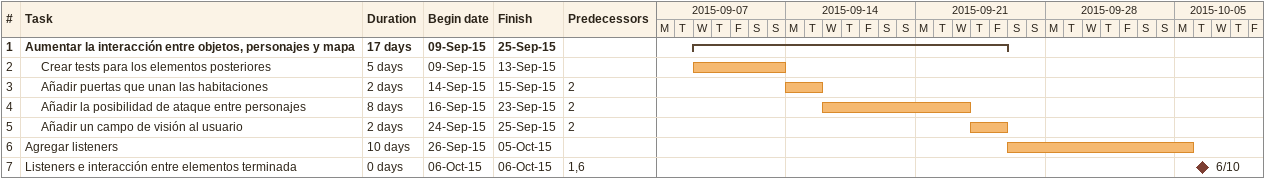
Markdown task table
| ID | Level | Task | Duration | Start | Finish | Predecessors |
|---|---|---|---|---|---|---|
| 1 | 1 | **Aumentar la interacción entre objetos, personajes y mapa** | 17d | 2015-09-09 | 2015-09-25 |  |
| 2 | 2 | Crear tests para los elementos posteriores | 5d | 2015-09-09 | 2015-09-13 |  |
| 3 | 2 | Añadir puertas que unan las habitaciones | 2d | 2015-09-14 | 2015-09-15 | 2 |
| 4 | 2 | Añadir la posibilidad de ataque entre personajes | 8d | 2015-09-16 | 2015-09-23 | 2 |
| 5 | 2 | Añadir un campo de visión al usuario | 2d | 2015-09-24 | 2015-09-25 | 2 |
| 6 | 1 | Agregar listeners | 10d | 2015-09-26 | 2015-10-05 |  |
| 7 | 1 | Listeners e interacción entre elementos terminada | 0d | 2015-10-06 | 2015-10-06 | 1, 6 |
